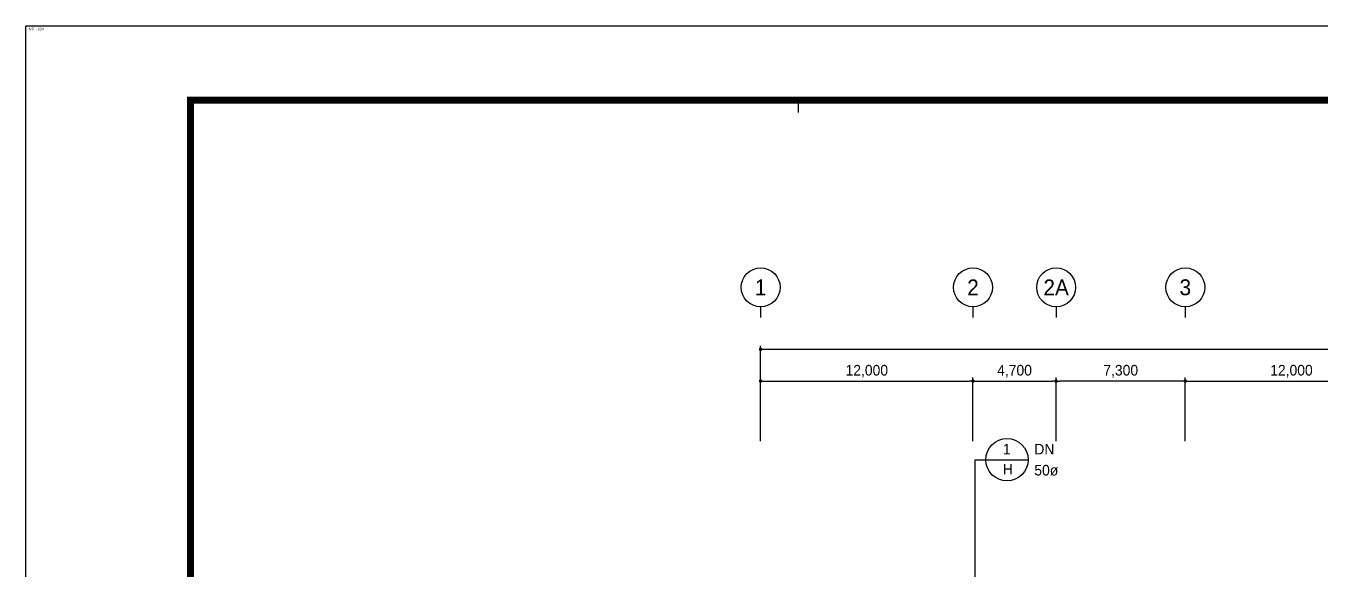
# Model space of a CAD drawing. Header units: millimetres. Extents: x 0 to 168200, y 0 to 118800.
# Drawn here: x 0 to 73200, y 88042 to 118800 of the extents above; entities that cross this region are included whole.
import ezdxf
from ezdxf.enums import TextEntityAlignment as Align

# ---------------------------------------------------------------- set-up
doc = ezdxf.new("R2010")
doc.units = ezdxf.units.MM
doc.header["$LTSCALE"] = 200
doc.layers.get('DEFPOINTS').update_dxf_attribs({"color": 137})
for name, color, linetype in [('BACK', 8, 'Continuous'), ('XR-SHEET$0$XREF-Form$0$SHT', 5, 'Continuous'), ('소화', 1, 'Continuous')]:
    doc.layers.add(name, color=color, linetype=linetype)
doc.layers.add('XR-SHEET$0$XREF-Form$0$TEMP', color=171, linetype='Continuous', plot=False)
doc.layers.add('숨김', color=1, linetype='Continuous', plot=False)
doc.styles.add('돋움', font='')
doc.styles.add('스타일2', font='')
doc.styles.get('돋움').set_extended_font_data('Dotum')
doc.styles.get('스타일2').set_extended_font_data('Malgun Gothic', bold=True)
doc.dimstyles.new('M-200', dxfattribs={"dimscale": 200, "dimtxt": 3, "dimasz": 1, "dimexe": 1, "dimexo": 1, "dimgap": 1, "dimtad": 1, "dimdec": 0, "dimdsep": 46, "dimlunit": 6, "dimtxsty": '돋움', "dimblk": 'DOT', "dimcen": 1, "dimclrd": 256, "dimclre": 256, "dimclrt": 256, "dimazin": 0, "dimtfac": 1, "dimtdec": 0, "dimtix": 1, "dimtmove": 2, "dimatfit": 3, "dimldrblk": 'DOT', "dimfxl": 1, "dimtolj": 1, "dimtzin": 1, "dimlwd": -1, "dimlwe": -1, "dimarcsym": 0})

# ---------------------------------------------------------------- blocks, each defined once
blk = doc.blocks.new('XR-SHEET')
at = {"layer": 'XR-SHEET$0$XREF-Form$0$SHT'}
blk.add_lwpolyline([(0, 594), (841, 594), (841, 0), (0, 0)], close=True, dxfattribs=at)
at = {"layer": 'XR-SHEET$0$XREF-Form$0$SHT', "const_width": 2}
blk.add_lwpolyline([(46.5, 573), (819.5, 573), (819.5, 21), (46.5, 21)], close=True, dxfattribs=at)
at = {"layer": 'XR-SHEET$0$XREF-Form$0$TEMP'}
blk.add_line((218.25, 573), (218.25, 569.5), dxfattribs=at)
blk = doc.blocks.new('_DOT')
at = {"color": 0, "linetype": 'ByBlock'}
blk.add_line((-0.5, 0), (-1, 0), dxfattribs=at)
at = {"color": 0, "linetype": 'ByBlock', "const_width": 0.5}
blk.add_lwpolyline([(-0.25, 0, 1), (0.25, 0, 1)], format="xyb", close=True, dxfattribs=at)
blk = doc.blocks.new('*D409')
at = {"layer": 'BACK'}
for p, q in [((41525, 95325), (41525, 100725)), ((41725, 100525), (112325, 100525)), ((112525, 95325), (112525, 100725))]:
    blk.add_line(p, q, dxfattribs=at)
at = {"layer": 'DEFPOINTS', "color": 0}
for p in [(112525, 100525), (41525, 95125), (112525, 95125)]:
    blk.add_point(p, dxfattribs=at)
at = {"layer": 'BACK', "linetype": 'ByBlock', "xscale": 200, "yscale": 200, "zscale": 200}
for p, rotation in [((41525, 100525), 180), ((112525, 100525), 360)]:
    blk.add_blockref('_DOT', p, dxfattribs=dict(at, rotation=rotation))
at = {"layer": 'BACK', "insert": (77025, 101087), "char_height": 600, "attachment_point": 5, "style": '돋움'}
blk.add_mtext('\\A1;71,000', dxfattribs=at)
blk = doc.blocks.new('*D413')
at = {"layer": 'BACK'}
for p, q in [((65525, 95325), (65525, 98925)), ((77525, 95325), (77525, 98925)), ((65725, 98725), (77325, 98725))]:
    blk.add_line(p, q, dxfattribs=at)
at = {"layer": 'DEFPOINTS', "color": 0}
for p in [(77525, 98725), (65525, 95125), (77525, 95125)]:
    blk.add_point(p, dxfattribs=at)
at = {"layer": 'BACK', "linetype": 'ByBlock', "xscale": 200, "yscale": 200, "zscale": 200, "rotation": 180}
blk.add_blockref('_DOT', (65525, 98725), dxfattribs=at)
at = {"layer": 'BACK', "linetype": 'ByBlock', "xscale": 200, "yscale": 200, "zscale": 200}
blk.add_blockref('_DOT', (77525, 98725), dxfattribs=at)
at = {"layer": 'BACK', "insert": (71525, 99283), "char_height": 600, "attachment_point": 5, "style": '돋움'}
blk.add_mtext('\\A1;12,000', dxfattribs=at)
blk = doc.blocks.new('*D414')
at = {"layer": 'BACK'}
for p, q in [((53525, 95325), (53525, 98925)), ((58225, 95325), (58225, 98925)), ((53725, 98725), (58025, 98725))]:
    blk.add_line(p, q, dxfattribs=at)
at = {"layer": 'DEFPOINTS', "color": 0}
for p in [(58225, 98725), (53525, 95125), (58225, 95125)]:
    blk.add_point(p, dxfattribs=at)
at = {"layer": 'BACK', "linetype": 'ByBlock', "xscale": 200, "yscale": 200, "zscale": 200, "rotation": 180}
blk.add_blockref('_DOT', (53525, 98725), dxfattribs=at)
at = {"layer": 'BACK', "linetype": 'ByBlock', "xscale": 200, "yscale": 200, "zscale": 200}
blk.add_blockref('_DOT', (58225, 98725), dxfattribs=at)
at = {"layer": 'BACK', "insert": (55875, 99283), "char_height": 600, "attachment_point": 5, "style": '돋움'}
blk.add_mtext('\\A1;4,700', dxfattribs=at)
blk = doc.blocks.new('*D415')
at = {"layer": 'BACK'}
for p, q in [((41525, 95325), (41525, 98925)), ((53525, 95325), (53525, 98925)), ((41725, 98725), (53325, 98725))]:
    blk.add_line(p, q, dxfattribs=at)
at = {"layer": 'DEFPOINTS', "color": 0}
for p in [(53525, 98725), (41525, 95125), (53525, 95125)]:
    blk.add_point(p, dxfattribs=at)
at = {"layer": 'BACK', "linetype": 'ByBlock', "xscale": 200, "yscale": 200, "zscale": 200, "rotation": 180}
blk.add_blockref('_DOT', (41525, 98725), dxfattribs=at)
at = {"layer": 'BACK', "linetype": 'ByBlock', "xscale": 200, "yscale": 200, "zscale": 200}
blk.add_blockref('_DOT', (53525, 98725), dxfattribs=at)
at = {"layer": 'BACK', "insert": (47525, 99283), "char_height": 600, "attachment_point": 5, "style": '돋움'}
blk.add_mtext('\\A1;12,000', dxfattribs=at)
blk = doc.blocks.new('*D418')
at = {"layer": 'BACK'}
for p, q in [((58225, 95325), (58225, 98925)), ((65525, 95325), (65525, 98925)), ((65325, 98725), (58425, 98725))]:
    blk.add_line(p, q, dxfattribs=at)
at = {"layer": 'DEFPOINTS', "color": 0}
for p in [(58225, 98725), (58225, 95125), (65525, 95125)]:
    blk.add_point(p, dxfattribs=at)
at = {"layer": 'BACK', "linetype": 'ByBlock', "xscale": 200, "yscale": 200, "zscale": 200, "rotation": 180}
blk.add_blockref('_DOT', (58225, 98725), dxfattribs=at)
at = {"layer": 'BACK', "linetype": 'ByBlock', "xscale": 200, "yscale": 200, "zscale": 200}
blk.add_blockref('_DOT', (65525, 98725), dxfattribs=at)
at = {"layer": 'BACK', "insert": (61875, 99283), "char_height": 600, "attachment_point": 5, "style": '돋움'}
blk.add_mtext('\\A1;7,300', dxfattribs=at)
blk = doc.blocks.new('1')
blk.add_line((0, 600), (0, 0))
blk.add_circle((0, 1700), 1100)
at = {"style": '스타일2'}
blk.add_attdef('X', text='', height=900, dxfattribs=at).set_placement((0, 1700), align=Align.MIDDLE)

msp = doc.modelspace()

# ---------------------------------------------------------------- linework, layer by layer
at = {"layer": '소화'}
for p, q in [((53651.8, 72385), (53651.8, 94282.7)), ((53651.8, 94282.7), (56646.9, 94282.7))]:
    msp.add_line(p, q, dxfattribs=at)
msp.add_circle((55446.9, 94282.7), 1200, dxfattribs=at)

# ---------------------------------------------------------------- block references
at = {"xscale": 200, "yscale": 200, "zscale": 200}
msp.add_blockref('XR-SHEET', (0, 0), dxfattribs=at)
at = {"layer": 'BACK'}
ref = msp.add_blockref('1', (41525, 102325), dxfattribs=at)
ref.add_attrib('X', '1', dxfattribs={"layer": '0', "height": 900, "style": '돋움'}).set_placement((41525, 104025), align=Align.MIDDLE)
ref = msp.add_blockref('1', (53525, 102325), dxfattribs=at)
ref.add_attrib('X', '2', dxfattribs={"layer": '0', "height": 900, "style": '돋움'}).set_placement((53525, 104025), align=Align.MIDDLE)
ref = msp.add_blockref('1', (58225, 102325), dxfattribs=at)
ref.add_attrib('X', '2A', dxfattribs={"layer": '0', "height": 900, "style": '돋움'}).set_placement((58225, 104025), align=Align.MIDDLE)
ref = msp.add_blockref('1', (65525, 102325), dxfattribs=at)
ref.add_attrib('X', '3', dxfattribs={"layer": '0', "height": 900, "style": '돋움'}).set_placement((65525, 104025), align=Align.MIDDLE)

# ---------------------------------------------------------------- texts
at = {"layer": '소화', "style": '돋움'}
for s, p in [('1', (55432, 94878.2)), ('H', (55491.6, 93747.9))]:
    msp.add_text(s, height=600, dxfattribs=at).set_placement(p, align=Align.MIDDLE)
for s, p in [('DN', (56993.1, 94878.2)), ('50ø', (56993.1, 93687.2))]:
    msp.add_text(s, height=600, dxfattribs=at).set_placement(p, align=Align.MIDDLE_LEFT)
at = {"layer": '숨김', "style": '돋움'}
msp.add_text('MF - 104', height=150, dxfattribs=at).set_placement((178.4, 118546.5))

# ---------------------------------------------------------------- dimensions: what is measured, and where the dimension line sits
at = {"layer": 'BACK'}
dim = msp.add_linear_dim(base=(112525, 100525), p1=(41525, 95125), p2=(112525, 95125), angle=180, dimstyle='M-200', dxfattribs=at)
dim.commit()
dim.dimension.update_dxf_attribs({"geometry": '*D409', "text_midpoint": (77025, 101087), "dimtype": 160})
for base, p1, p2, picture, middle in [((53525, 98725), (41525, 95125), (53525, 95125), '*D415', (47525, 99283.2)), ((58225, 98725), (53525, 95125), (58225, 95125), '*D414', (55875, 99283.2)), ((77525, 98725), (65525, 95125), (77525, 95125), '*D413', (71525, 99283.2))]:
    dim = msp.add_linear_dim(base=base, p1=p1, p2=p2, dimstyle='M-200', dxfattribs=at)
    dim.commit()
    dim.dimension.update_dxf_attribs({"geometry": picture, "text_midpoint": middle})
dim = msp.add_linear_dim(base=(58225, 98725), p1=(65525, 95125), p2=(58225, 95125), angle=180, dimstyle='M-200', dxfattribs=at)
dim.commit()
dim.dimension.update_dxf_attribs({"geometry": '*D418', "text_midpoint": (61875, 99283.2)})

doc.saveas('drawing.dxf')
